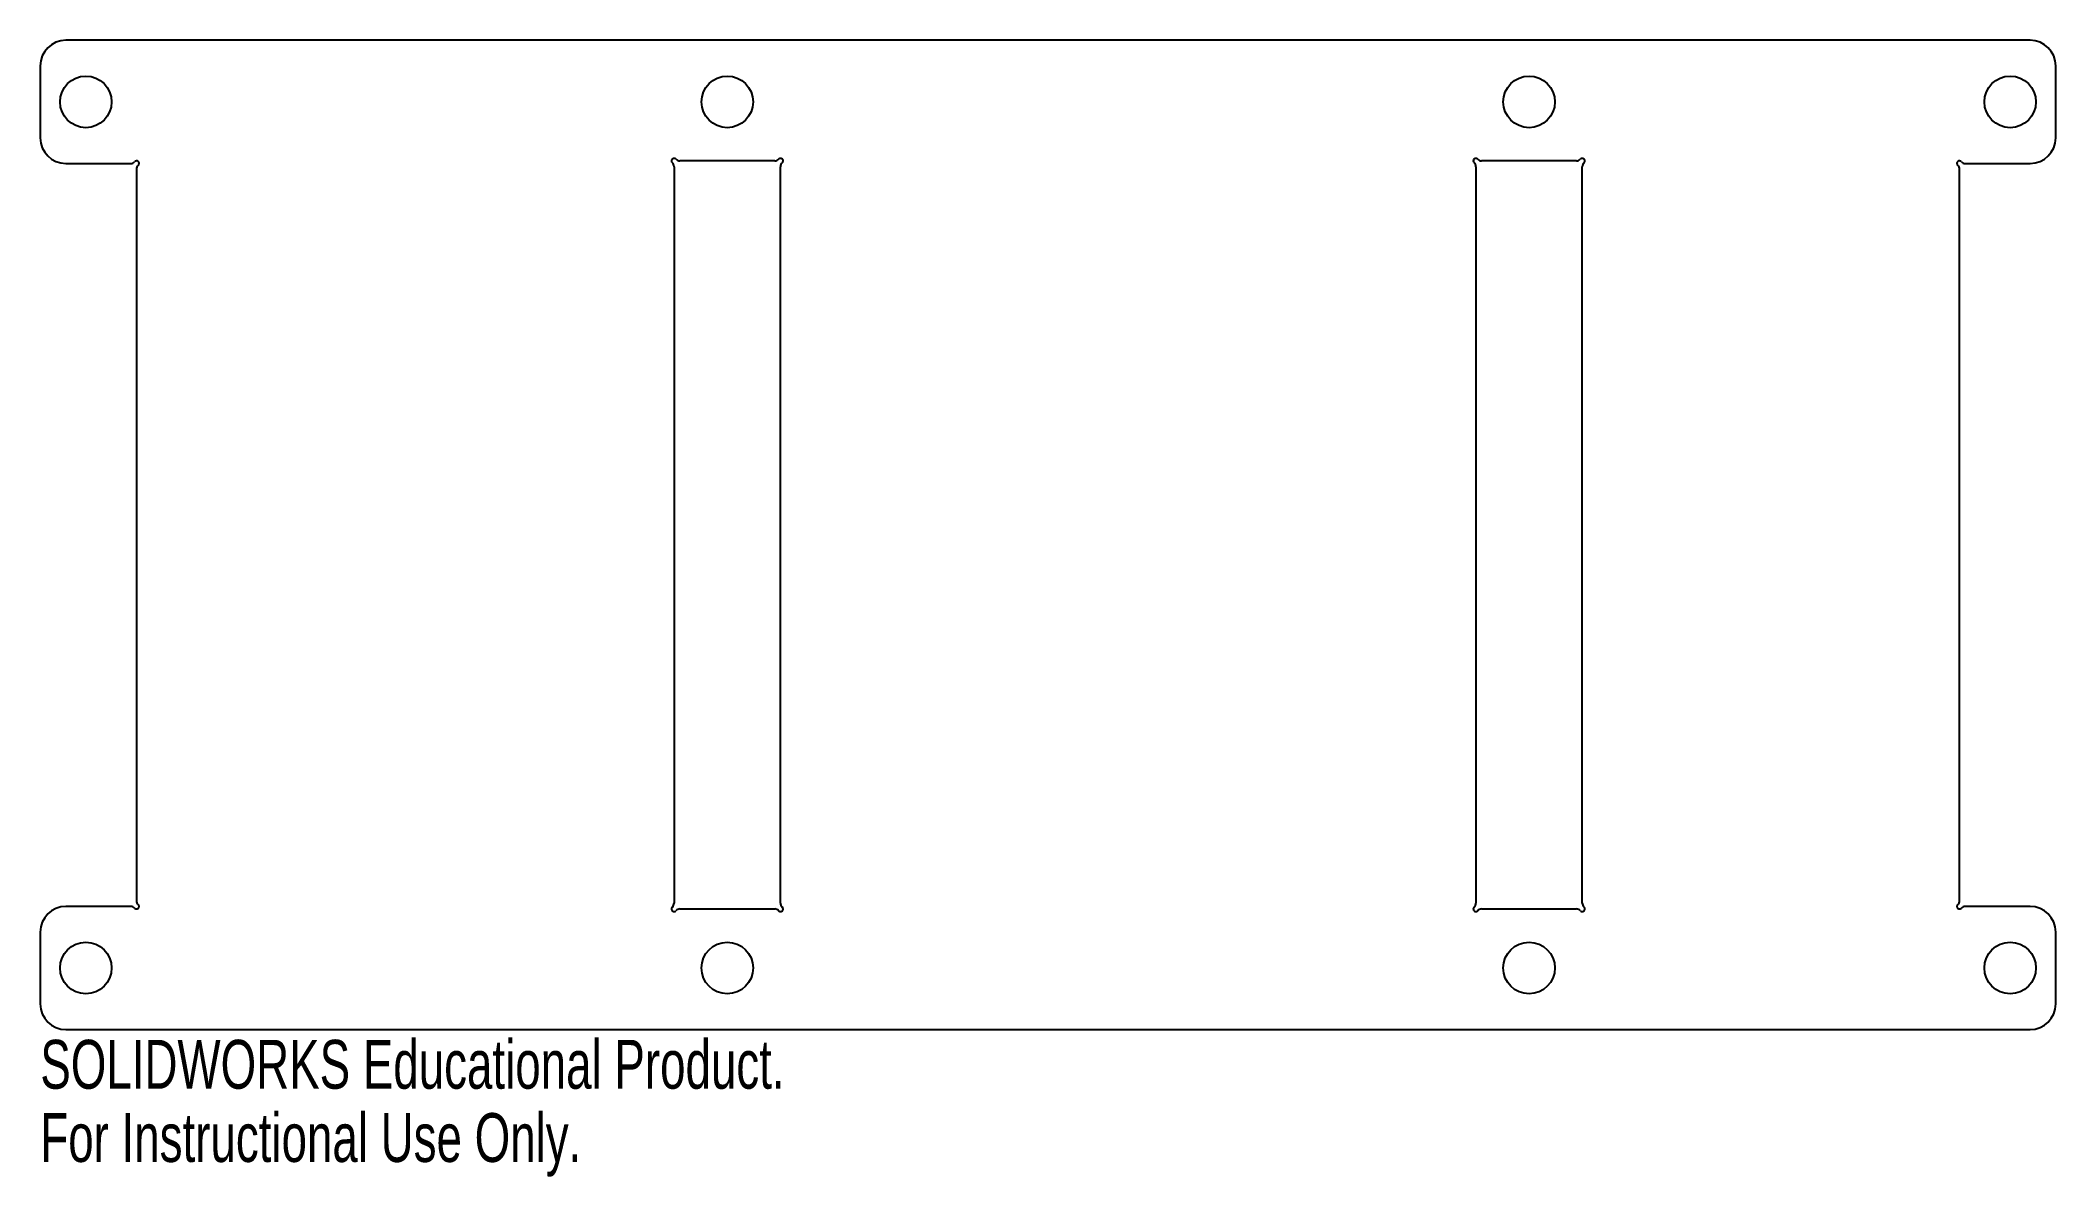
# Model space of a CAD drawing. Header units: inches. Extents: x -3.93 to 3.93, y 2.06 to 6.49.
import ezdxf

# ---------------------------------------------------------------- set-up
doc = ezdxf.new("R2010")
doc.units = ezdxf.units.IN
doc.header["$MEASUREMENT"] = 0
doc.styles.add('SLDTEXTSTYLE0', font='TXT', dxfattribs={"width": 0.7})

msp = doc.modelspace()

# ---------------------------------------------------------------- linework, layer by layer
at = {"color": 7, "linetype": 'Continuous', "lineweight": 25}
for p, q in [((3.8275, 6.49), (-3.8275, 6.49)), ((-3.9275, 6.39), (-3.9275, 6.11)), ((3.9275, 6.11), (3.9275, 6.39)), ((-3.8275, 6.01), (-3.5749, 6.01)), ((-3.5525, 5.9876), (-3.5525, 3.1374)), ((-1.4575, 5.9976), (-1.4575, 3.1274)), ((-1.0649, 6.02), (-1.4351, 6.02)), ((-1.0425, 3.1274), (-1.0425, 5.9976)), ((1.6675, 5.9976), (1.6675, 3.1274)), ((2.0601, 6.02), (1.6899, 6.02)), ((2.0825, 3.1274), (2.0825, 5.9976)), ((3.5525, 3.1374), (3.5525, 5.9876)), ((3.5749, 6.01), (3.8275, 6.01)), ((-3.5749, 3.115), (-3.8275, 3.115)), ((-1.4351, 3.105), (-1.0649, 3.105)), ((1.6899, 3.105), (2.0601, 3.105)), ((3.8275, 3.115), (3.5749, 3.115)), ((-3.9275, 3.015), (-3.9275, 2.735)), ((3.9275, 2.735), (3.9275, 3.015)), ((-3.8275, 2.635), (3.8275, 2.635))]:
    msp.add_line(p, q, dxfattribs=at)
for centre in [(-3.75, 6.25), (-1.25, 6.25), (1.875, 6.25), (3.75, 6.25), (-3.75, 2.875), (-1.25, 2.875), (1.875, 2.875), (3.75, 2.875)]:
    msp.add_circle(centre, 0.1005, dxfattribs=at)
for centre, radius, start, end in [((-3.8275, 6.39), 0.1, 90, 180), ((3.8275, 6.39), 0.1, 0, 90), ((-3.8275, 6.11), 0.1, 180, 270), ((3.8275, 6.11), 0.1, 270, 0), ((-3.5749, 6.03), 0.02, 270, 318.18969), ((-3.5525, 6.01), 0.01, 311.81031, 138.18969), ((-3.5325, 5.9876), 0.02, 131.81031, 180), ((-1.4575, 6.02), 0.01, 41.81031, 228.18969), ((-1.4775, 5.9976), 0.02, 0, 48.18969), ((-1.4351, 6.04), 0.02, 221.81031, 270), ((-1.0649, 6.04), 0.02, 270, 318.18969), ((-1.0425, 6.02), 0.01, 311.81031, 138.18969), ((-1.0225, 5.9976), 0.02, 131.81031, 180), ((1.6675, 6.02), 0.01, 41.81031, 228.18969), ((1.6475, 5.9976), 0.02, 0, 48.18969), ((1.6899, 6.04), 0.02, 221.81031, 270), ((2.0601, 6.04), 0.02, 270, 318.18969), ((2.0825, 6.02), 0.01, 311.81031, 138.18969), ((2.1025, 5.9976), 0.02, 131.81031, 180), ((3.5525, 6.01), 0.01, 41.81031, 228.18969), ((3.5325, 5.9876), 0.02, 0, 48.18969), ((3.5749, 6.03), 0.02, 221.81031, 270), ((-3.8275, 3.015), 0.1, 90, 180), ((-3.5749, 3.095), 0.02, 41.81031, 90), ((-3.5525, 3.115), 0.01, 221.81031, 48.18969), ((-3.5325, 3.1374), 0.02, 180, 228.18969), ((-1.4575, 3.105), 0.01, 131.81031, 318.18969), ((-1.4775, 3.1274), 0.02, 311.81031, 0), ((-1.4351, 3.085), 0.02, 90, 138.18969), ((-1.0649, 3.085), 0.02, 41.81031, 90), ((-1.0425, 3.105), 0.01, 221.81031, 48.18969), ((-1.0225, 3.1274), 0.02, 180, 228.18969), ((1.6675, 3.105), 0.01, 131.81031, 318.18969), ((1.6475, 3.1274), 0.02, 311.81031, 0), ((1.6899, 3.085), 0.02, 90, 138.18969), ((2.0601, 3.085), 0.02, 41.81031, 90), ((2.0825, 3.105), 0.01, 221.81031, 48.18969), ((2.1025, 3.1274), 0.02, 180, 228.18969), ((3.5525, 3.115), 0.01, 131.81031, 318.18969), ((3.5325, 3.1374), 0.02, 311.81031, 0), ((3.5749, 3.095), 0.02, 90, 138.18969), ((3.8275, 3.015), 0.1, 0, 90), ((-3.8275, 2.735), 0.1, 180, 270), ((3.8275, 2.735), 0.1, 270, 0)]:
    msp.add_arc(centre, radius, start, end, dxfattribs=at)

# ---------------------------------------------------------------- texts
at = {"color": 7, "linetype": 'Continuous', "char_height": 0.1903, "attachment_point": 1, "style": 'SLDTEXTSTYLE0'}
for s, insert in [('SOLIDWORKS Educational Product.', (-3.9275, 2.5949)), ('For Instructional Use Only.', (-3.9275, 2.3094))]:
    msp.add_mtext(s, dxfattribs=dict(at, insert=insert))

doc.saveas('drawing.dxf')
